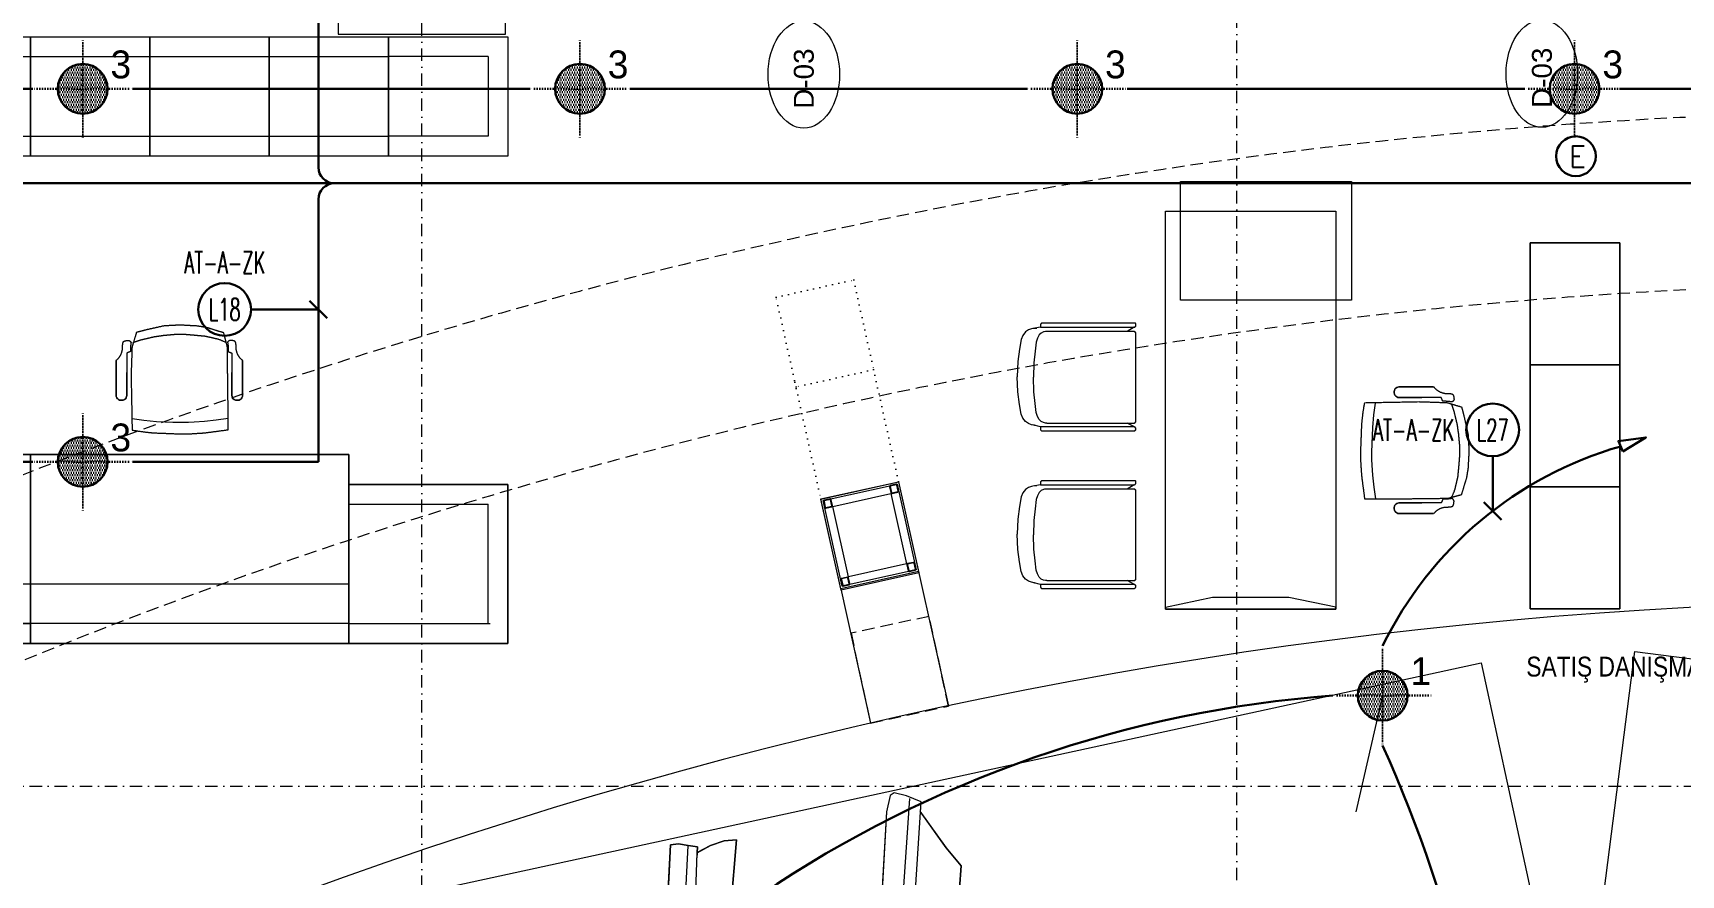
# Model space of a CAD drawing. Extents: x -1701 to 23780, y -363 to 7742.
# Drawn here: x 3127 to 3955, y 1940 to 2364 of the extents above; entities that cross this region are included whole.
import ezdxf
from ezdxf.enums import TextEntityAlignment as Align

# ---------------------------------------------------------------- set-up
doc = ezdxf.new("R2010")
doc.units = 0
doc.header["$LTSCALE"] = 25
doc.header["$MEASUREMENT"] = 0
doc.header["$PDMODE"] = 1
for name, pattern in [('Audi$0$DASHDOT2', [0.5, 0.25, -0.125, 0, -0.125]), ('Audi$0$DOT2', [0.125, 0, -0.125]), ('Audi$0$HIDDEN', [0.375, 0.25, -0.125]), ('DOT2', [0.125, 0, -0.125])]:
    doc.linetypes.add(name, pattern=pattern)
doc.layers.get('0').update_dxf_attribs({"color": 9, "lineweight": 9})
for name, color, linetype, lineweight in [('31', 9, 'Continuous', 9), ('Audi$0$04', 8, 'Continuous', 9), ('Audi$0$05', 8, 'Continuous', 9), ('Audi$0$06D', 8, 'Continuous', 9), ('Audi$0$10', 8, 'Continuous', 9), ('Audi$0$11', 8, 'Continuous', 9), ('Audi$0$14', 8, 'Continuous', 9), ('Audi$0$20', 8, 'Audi$0$DOT2', 9), ('Audi$0$21', 8, 'Continuous', 9), ('Audi$0$22', 8, 'Continuous', 9), ('Audi$0$24', 8, 'Audi$0$DASHDOT2', 9), ('Audi$0$35', 8, 'Continuous', 9), ('E-ACİL AYDINLATMA KİTİ', 7, 'Continuous', 30), ('E-Aydınlatma', 7, 'Continuous', 30), ('E-KABLO', 7, 'Continuous', 30), ('E-LİNYE', 7, 'Continuous', 30), ('E-YUKARI ÇIKAN HAT', 7, 'Continuous', 30)]:
    doc.layers.add(name, color=color, linetype=linetype, lineweight=lineweight)
doc.styles.add('Audi$0$Arial', font='arial.ttf', dxfattribs={"height": 2.5})
doc.styles.add('Audi$0$MuuM_TEXT-STANDART', font='ARIALN.TTF')
doc.styles.add('E-YAZI', font='txttw.shx')
doc.styles.add('TX-TEXT', font='')
doc.styles.get('TX-TEXT').set_extended_font_data('TrSah Futura Lt BT')

# ---------------------------------------------------------------- blocks, each defined once
blk = doc.blocks.new('Audi$0$Prf-40x40')
for points in [[(1.5, -2), (-1.5, -2, -0.414214), (-2, -1.5), (-2, 1.5, -0.414214), (-1.5, 2), (1.5, 2, -0.414214), (2, 1.5), (2, -1.5, -0.414214)], [(1.5, -1.7), (-1.5, -1.7, -0.414214), (-1.7, -1.5), (-1.7, 1.5, -0.414214), (-1.5, 1.7), (1.5, 1.7, -0.414214), (1.7, 1.5), (1.7, -1.5, -0.414214)]]:
    blk.add_lwpolyline(points, format="xyb", close=True)
at = {"color": 252}
blk.add_point((0, 0), dxfattribs=at)
blk = doc.blocks.new('Audi$0$p-kolon_egik')
at = {"layer": 'Audi$0$06D'}
blk.add_lwpolyline([(-15.02, -33.08), (-15, 3.11), (15, 3.09), (14.99, -33.1)], close=True, dxfattribs=at)
for points in [[(-20.02, -38.07), (-20.17, -107.25)], [(19.98, -38.1), (20, -107.51)]]:
    blk.add_lwpolyline(points, dxfattribs=at)
at = {"layer": 'Audi$0$11'}
for points in [[(-20.02, -38.07), (-20, 8.12), (20, 8.09), (19.98, -38.1)], [(-19.02, -37.07), (-19, 7.12), (19, 7.09), (18.98, -37.1)]]:
    blk.add_lwpolyline(points, close=True, dxfattribs=at)
at = {"layer": 'Audi$0$20'}
blk.add_lwpolyline([(-19.91, 112.04), (20.06, 112.03), (20.05, 65.82), (-19.93, 65.85)], close=True, dxfattribs=at)
for points in [[(-19.96, 68.19), (-20, 8.12)], [(20, 8.12), (20.02, 68.16)]]:
    blk.add_lwpolyline(points, dxfattribs=at)
at = {"layer": 'Audi$0$20', "linetype": 'Audi$0$HIDDEN', "lineweight": 0}
blk.add_lwpolyline([(-20.17, -107.25), (20, -107.51), (20.29, -61.32), (-19.88, -61.07)], close=True, dxfattribs=at)
blk.add_point((-0.31, -107.3), dxfattribs=at)
at = {"layer": 'Audi$0$10', "xscale": -0.9999999999999996, "rotation": 89.95730796883646}
for p in [(-17, 5.12), (17.05, 5.09), (-17.02, -35.08), (16.99, -35.1)]:
    blk.add_blockref('Audi$0$Prf-40x40', p, dxfattribs=at)
blk = doc.blocks.new('Audi$0$P-AKS_AUDI')
at = {"layer": 'Audi$0$21', "linetype": 'Audi$0$DASHDOT2'}
blk.add_lwpolyline([(-990.27, -2497.9), (-990.27, -246.25)], dxfattribs=at)
at = {"layer": 'Audi$0$24'}
for points in [[(-1400, -2590), (-1400, 1250)], [(-3840, -800), (360, -800)]]:
    blk.add_lwpolyline(points, dxfattribs=at)
blk = doc.blocks.new('Audi$0$p-zemin kat')
at = {"layer": 'Audi$0$14'}
blk.add_lwpolyline([(3280.5, 2363), (3364.5, 2363), (3364.5, 2447), (3280.5, 2447)], close=True, dxfattribs=at)
at = {"layer": 'Audi$0$20', "linetype": 'Audi$0$HIDDEN', "lineweight": 0}
blk.add_arc((4088.57, -323.37), 2647.53, 80.45701, 156.55486, dxfattribs=at)
at = {"rotation": 12.56669089965598}
blk.add_blockref('Audi$0$p-kolon_egik', (3544.37, 2125.77), dxfattribs=at)
at = {"layer": 'Audi$0$24'}
blk.add_blockref('Audi$0$P-AKS_AUDI', (4722.5, 2785), dxfattribs=at)
blk = doc.blocks.new('Audi$0$0_doorno')
blk.add_lwpolyline([(4.5, 0), (12.5, 0)])
blk.add_ellipse((-0.89, 0), major_axis=(-5.39, 0), ratio=0.666667)
at = {"style": 'Audi$0$Arial'}
blk.add_attdef('YUKSEKLIK', text='', height=2, dxfattribs=at).set_placement((5, 12.3), align=Align.TOP_LEFT)
blk.add_attdef('KAPINO', text='', height=2, dxfattribs=at).set_placement((0, 0), align=Align.MIDDLE)
blk.add_attdef('GENISLIK', text='', height=2, dxfattribs=at).set_placement((5, -3.79), align=Align.BOTTOM_LEFT)
blk = doc.blocks.new('Audi$0$Group-322-1')
for p, q in [((384781.2966, 69370.1597), (384781.2703, 69370.0916)), ((384781.331, 69370.2105), (384781.2966, 69370.1597)), ((384781.5743, 69369.9737), (384781.331, 69370.2105)), ((384781.2703, 69370.0916), (384781.2557, 69370.0172)), ((384781.1991, 69370.0045), (384781.1619, 69369.9731)), ((384781.2352, 69370.0373), (384781.1991, 69370.0045)), ((384781.784, 69369.4706), (384781.1997, 69370.004)), ((384781.2557, 69370.0172), (384781.2352, 69370.0373)), ((384781.9623, 69369.3941), (384781.2557, 69370.0169)), ((384781.2557, 69370.0169), (384781.2754, 69369.9991)), ((384781.6545, 69369.8691), (384781.5743, 69369.9737)), ((384781.1619, 69369.9731), (384781.1407, 69369.9383)), ((384781.1407, 69369.9383), (384781.6919, 69369.4347)), ((384781.7823, 69369.6607), (384781.6545, 69369.8691)), ((384781.9441, 69369.4245), (384781.7823, 69369.6607)), ((384781.6183, 69369.395), (384781.6228, 69369.4109)), ((384781.6494, 69369.3621), (384781.6183, 69369.395)), ((384781.6228, 69369.4109), (384781.7921, 69369.4695)), ((384781.7921, 69369.4695), (384781.8013, 69369.4647)), ((384781.8013, 69369.4647), (384781.8317, 69369.4193)), ((384781.8241, 69369.4453), (384781.8377, 69369.4563)), ((384781.8317, 69369.4193), (384781.8727, 69369.4049)), ((384781.8377, 69369.4563), (384781.862, 69369.4435)), ((384781.862, 69369.4435), (384781.8993, 69369.4183)), ((384781.8993, 69369.4183), (384781.9205, 69369.3851)), ((384781.9863, 69369.3597), (384781.9441, 69369.4245)), ((384781.6889, 69369.3595), (384781.6494, 69369.3621)), ((384781.7937, 69369.3845), (384781.6889, 69369.3595)), ((384781.7664, 69369.3807), (384781.9464, 69369.2177)), ((384781.8226, 69369.3912), (384781.7937, 69369.3845)), ((384781.8894, 69369.3631), (384781.8226, 69369.3912)), ((384781.9084, 69369.3622), (384781.8894, 69369.3631)), ((384781.9175, 69369.372), (384781.9084, 69369.3622)), ((384781.9692, 69369.3081), (384781.9114, 69369.3606)), ((384781.9205, 69369.3851), (384781.9175, 69369.372)), ((384781.9659, 69369.2362), (384781.97, 69369.3257)), ((384781.97, 69369.3257), (384781.9863, 69369.3597)), ((384781.9978, 69369.329), (384781.9767, 69369.3483)), ((384782.008, 69369.3088), (384781.9978, 69369.329)), ((384781.9625, 69369.2298), (384782.008, 69369.3088))]:
    blk.add_line(p, q)
blk.add_lwpolyline([(384781.331, 69370.2105), (384781.5743, 69369.9737), (384781.6545, 69369.8691), (384781.7823, 69369.6607), (384781.9441, 69369.4245), (384781.9863, 69369.3597), (384781.9796, 69369.3457), (384781.9978, 69369.329), (384782.008, 69369.3088), (384781.9659, 69369.2362), (384781.9464, 69369.2177), (384781.7687, 69369.3785), (384781.6889, 69369.3595), (384781.6494, 69369.3621), (384781.6183, 69369.395), (384781.6228, 69369.4109), (384781.6919, 69369.4347), (384781.1407, 69369.9383), (384781.1619, 69369.9731), (384781.1991, 69370.0045), (384781.2352, 69370.0373), (384781.2557, 69370.0169), (384781.2703, 69370.0916), (384781.2966, 69370.1597)], close=True)
blk = doc.blocks.new('Audi$0$Group-324-1')
for p, q in [((384781.6524, 69370.9735), (384781.6499, 69370.9499)), ((384781.7031, 69371.0121), (384781.6524, 69370.9735)), ((384781.7733, 69371.0498), (384781.7031, 69371.0121)), ((384782.4941, 69370.2883), (384781.7252, 69371.016)), ((384782.5366, 69370.3335), (384781.7733, 69371.0498)), ((384781.8057, 69371.015), (384782.0321, 69370.9999)), ((384782.0321, 69370.9999), (384782.1497, 69371.0007)), ((384782.1497, 69371.0007), (384782.6141, 69370.5571)), ((384781.6499, 69370.9499), (384781.7011, 69370.8824)), ((384781.7011, 69370.8824), (384782.4371, 69370.2063)), ((384782.6141, 69370.5571), (384782.5545, 69370.4624)), ((384782.5545, 69370.4624), (384782.5076, 69370.3596))]:
    blk.add_line(p, q)
blk.add_lwpolyline([(384782.6141, 69370.5571), (384782.1497, 69371.0007), (384782.0321, 69370.9999), (384781.8107, 69371.0146), (384781.7733, 69371.0498), (384781.7031, 69371.0121), (384781.6524, 69370.9735), (384781.6499, 69370.9499), (384781.7011, 69370.8824), (384782.4371, 69370.2063), (384782.5131, 69370.3555), (384782.5079, 69370.3604), (384782.5545, 69370.4624)], close=True)
blk = doc.blocks.new('Audi$0$p-audi_arac')
at = {"layer": 'Audi$0$06D', "lineweight": 0, "flags": 128}
blk.add_lwpolyline([(695.6, 0.8), (-4.4, 0.8), (-4.4, 400.8), (695.6, 400.8)], close=True, dxfattribs=at)
at = {"xscale": 99.99999999999999, "yscale": 99.99999999999999, "zscale": 99.99999999999999, "rotation": 117.1763778173342}
for name in ['Audi$0$Group-324-1', 'Audi$0$Group-322-1']:
    blk.add_blockref(name, (23745751.03, -31061967.79), dxfattribs=at)
blk = doc.blocks.new('Audi$0$Group-258-1')
at = {"linetype": 'Continuous'}
for p, q in [((384800.0983, 69164.505), (384800.0936, 69164.5084)), ((384800.71, 69164.505), (384800.7146, 69164.5084)), ((384800.2257, 69164.3995), (384800.1668, 69164.4084)), ((384800.2892, 69164.3936), (384800.2257, 69164.3995)), ((384800.3717, 69164.3904), (384800.2892, 69164.3936)), ((384800.4137, 69164.389), (384800.3717, 69164.3904)), ((384800.4502, 69164.389), (384800.4137, 69164.389)), ((384800.4792, 69164.3908), (384800.4502, 69164.389)), ((384800.5299, 69164.394), (384800.4792, 69164.3908)), ((384800.5895, 69164.4019), (384800.5299, 69164.394)), ((384800.6491, 69164.4097), (384800.5895, 69164.4019))]:
    blk.add_line(p, q, dxfattribs=at)
at = {"linetype": 'Continuous', "flags": 128}
for points in [[(384800.0862, 69164.6997), (384800.0862, 69164.6409), (384800.0862, 69164.6409)], [(384800.722, 69164.6997), (384800.722, 69164.6409), (384800.722, 69164.6409)], [(384800.0862, 69164.6409), (384800.0862, 69164.5259), (384800.0862, 69164.6409)], [(384800.1395, 69164.5259), (384800.1395, 69164.6409), (384800.1395, 69164.6409)], [(384800.6687, 69164.5259), (384800.6687, 69164.6409), (384800.6687, 69164.6409)], [(384800.722, 69164.6409), (384800.722, 69164.5259), (384800.722, 69164.6409)], [(384800.0862, 69164.5259), (384800.0862, 69164.5259), (384800.087, 69164.52)], [(384800.0862, 69164.5259), (384800.087, 69164.52), (384800.087, 69164.52)], [(384800.087, 69164.52), (384800.087, 69164.52), (384800.0892, 69164.5143)], [(384800.087, 69164.52), (384800.0892, 69164.5143), (384800.0892, 69164.5143)], [(384800.0892, 69164.5143), (384800.0892, 69164.5143), (384800.0929, 69164.5094)], [(384800.0892, 69164.5143), (384800.0936, 69164.5084), (384800.0929, 69164.5094)], [(384800.128, 69164.5054), (384800.128, 69164.5054), (384800.1328, 69164.5094)], [(384800.128, 69164.5054), (384800.1328, 69164.5094), (384800.1328, 69164.5094)], [(384800.1328, 69164.5094), (384800.1328, 69164.5094), (384800.1365, 69164.5143)], [(384800.1328, 69164.5094), (384800.1365, 69164.5143), (384800.1365, 69164.5143)], [(384800.1365, 69164.5143), (384800.1365, 69164.5143), (384800.1387, 69164.52)], [(384800.1365, 69164.5143), (384800.1387, 69164.52), (384800.1387, 69164.52)], [(384800.1387, 69164.52), (384800.1387, 69164.52), (384800.1395, 69164.5259)], [(384800.1387, 69164.52), (384800.1395, 69164.5259), (384800.1395, 69164.5259)], [(384800.6695, 69164.52), (384800.6695, 69164.52), (384800.6687, 69164.5259)], [(384800.6695, 69164.52), (384800.6687, 69164.5259), (384800.6687, 69164.5259)], [(384800.6718, 69164.5143), (384800.6718, 69164.5143), (384800.6695, 69164.52)], [(384800.6718, 69164.5143), (384800.6695, 69164.52), (384800.6695, 69164.52)], [(384800.6754, 69164.5094), (384800.6754, 69164.5094), (384800.6718, 69164.5143)], [(384800.6754, 69164.5094), (384800.6718, 69164.5143), (384800.6718, 69164.5143)], [(384800.6802, 69164.5054), (384800.6802, 69164.5054), (384800.6754, 69164.5094)], [(384800.6802, 69164.5054), (384800.6754, 69164.5094), (384800.6754, 69164.5094)], [(384800.719, 69164.5143), (384800.7146, 69164.5084), (384800.7153, 69164.5094)], [(384800.719, 69164.5143), (384800.719, 69164.5143), (384800.7153, 69164.5094)], [(384800.7213, 69164.52), (384800.7213, 69164.52), (384800.719, 69164.5143)], [(384800.7213, 69164.52), (384800.719, 69164.5143), (384800.719, 69164.5143)], [(384800.722, 69164.5259), (384800.722, 69164.5259), (384800.7213, 69164.52)], [(384800.722, 69164.5259), (384800.7213, 69164.52), (384800.7213, 69164.52)], [(384800.0977, 69164.5054), (384800.0977, 69164.5054), (384800.1034, 69164.5026)], [(384800.0977, 69164.5054), (384800.1034, 69164.5026), (384800.1034, 69164.5026)], [(384800.1034, 69164.5026), (384800.1034, 69164.5026), (384800.1096, 69164.5011)], [(384800.1034, 69164.5026), (384800.1096, 69164.5011), (384800.1096, 69164.5011)], [(384800.1096, 69164.5011), (384800.1096, 69164.5011), (384800.1161, 69164.5011)], [(384800.1096, 69164.5011), (384800.1161, 69164.5011), (384800.1161, 69164.5011)], [(384800.1161, 69164.5011), (384800.1161, 69164.5011), (384800.1223, 69164.5026)], [(384800.1161, 69164.5011), (384800.1223, 69164.5026), (384800.1223, 69164.5026)], [(384800.1223, 69164.5026), (384800.1223, 69164.5026), (384800.128, 69164.5054)], [(384800.1223, 69164.5026), (384800.128, 69164.5054), (384800.128, 69164.5054)], [(384800.6859, 69164.5026), (384800.6859, 69164.5026), (384800.6802, 69164.5054)], [(384800.6859, 69164.5026), (384800.6802, 69164.5054), (384800.6802, 69164.5054)], [(384800.6922, 69164.5011), (384800.6922, 69164.5011), (384800.6859, 69164.5026)], [(384800.6922, 69164.5011), (384800.6859, 69164.5026), (384800.6859, 69164.5026)], [(384800.6986, 69164.5011), (384800.6986, 69164.5011), (384800.6922, 69164.5011)], [(384800.6986, 69164.5011), (384800.6922, 69164.5011), (384800.6922, 69164.5011)], [(384800.7048, 69164.5026), (384800.7048, 69164.5026), (384800.6986, 69164.5011)], [(384800.7048, 69164.5026), (384800.6986, 69164.5011), (384800.6986, 69164.5011)], [(384800.7105, 69164.5054), (384800.7105, 69164.5054), (384800.7048, 69164.5026)], [(384800.7105, 69164.5054), (384800.7048, 69164.5026), (384800.7048, 69164.5026)]]:
    blk.add_lwpolyline(points, close=True, dxfattribs=at)
at = {"linetype": 'Continuous'}
for points in [[(384800.1886, 69164.8426), (384800.1775, 69164.8055), (384800.1663, 69164.7685)], [(384800.2312, 69164.8536), (384800.2099, 69164.8481), (384800.1886, 69164.8426)], [(384800.3272, 69164.8751), (384800.2792, 69164.8644), (384800.2312, 69164.8536)], [(384800.4074, 69164.8792), (384800.3673, 69164.8772), (384800.3272, 69164.8751)], [(384800.4932, 69164.8746), (384800.4503, 69164.8769), (384800.4074, 69164.8792)], [(384800.5432, 69164.8666), (384800.5182, 69164.8706), (384800.4932, 69164.8746)], [(384800.6271, 69164.8405), (384800.5851, 69164.8535), (384800.5432, 69164.8666)], [(384800.6454, 69164.7717), (384800.6363, 69164.8061), (384800.6271, 69164.8405)], [(384800.0854, 69164.7011), (384800.1126, 69164.7212), (384800.1182, 69164.7571)], [(384800.1182, 69164.7571), (384800.1184, 69164.788), (384800.1261, 69164.8013), (384800.1481, 69164.8026)], [(384800.1481, 69164.8026), (384800.1523, 69164.8031), (384800.1616, 69164.7937)], [(384800.1585, 69164.7715), (384800.1583, 69164.7588), (384800.158, 69164.7461)], [(384800.1616, 69164.7937), (384800.1601, 69164.7826), (384800.1585, 69164.7715)], [(384800.1663, 69164.7685), (384800.1639, 69164.6975), (384800.1616, 69164.6266)], [(384800.2113, 69164.8039), (384800.1911, 69164.7972), (384800.1708, 69164.7905)], [(384800.2746, 69164.8191), (384800.2429, 69164.8115), (384800.2113, 69164.8039)], [(384800.3252, 69164.8264), (384800.2999, 69164.8227), (384800.2746, 69164.8191)], [(384800.3841, 69164.8318), (384800.3546, 69164.8291), (384800.3252, 69164.8264)], [(384800.4307, 69164.8318), (384800.4074, 69164.8318), (384800.3841, 69164.8318)], [(384800.4872, 69164.8271), (384800.4589, 69164.8295), (384800.4307, 69164.8318)], [(384800.5356, 69164.8225), (384800.5114, 69164.8248), (384800.4872, 69164.8271)], [(384800.5919, 69164.8096), (384800.5638, 69164.8161), (384800.5356, 69164.8225)], [(384800.637, 69164.7924), (384800.6046, 69164.8075), (384800.5919, 69164.8096)], [(384800.6491, 69164.4746), (384800.6472, 69164.6232), (384800.6454, 69164.7717)], [(384800.6601, 69164.8026), (384800.656, 69164.8031), (384800.6466, 69164.7937)], [(384800.6466, 69164.7937), (384800.6482, 69164.7826), (384800.6497, 69164.7715)], [(384800.6497, 69164.7715), (384800.65, 69164.7588), (384800.6502, 69164.7461)], [(384800.69, 69164.7571), (384800.6898, 69164.788), (384800.6822, 69164.8013), (384800.6601, 69164.8026)], [(384800.7229, 69164.7011), (384800.6957, 69164.7212), (384800.69, 69164.7571)], [(384800.158, 69164.7461), (384800.1488, 69164.7423), (384800.1395, 69164.7385)], [(384800.1395, 69164.7385), (384800.1395, 69164.6897), (384800.1395, 69164.6409)], [(384800.6502, 69164.7461), (384800.6595, 69164.7423), (384800.6687, 69164.7385)], [(384800.6687, 69164.7385), (384800.6687, 69164.6897), (384800.6687, 69164.6409)], [(384800.1616, 69164.6266), (384800.1642, 69164.4892), (384800.1668, 69164.3518)], [(384800.6491, 69164.3531), (384800.6491, 69164.4138), (384800.6491, 69164.4746)], [(384800.1668, 69164.3518), (384800.2302, 69164.3409), (384800.278, 69164.3374)], [(384800.5299, 69164.3374), (384800.5895, 69164.3452), (384800.6491, 69164.3531)], [(384800.278, 69164.3374), (384800.3427, 69164.3349), (384800.4074, 69164.3324)], [(384800.4074, 69164.3324), (384800.4288, 69164.3324), (384800.4502, 69164.3324)], [(384800.4502, 69164.3324), (384800.4901, 69164.3349), (384800.5299, 69164.3374)]]:
    blk.add_open_spline(points, degree=2, dxfattribs=at)
blk = doc.blocks.new('Audi$0$p-recep_audi')
at = {"linetype": 'Continuous'}
for p, q in [((10, -10), (10, -60)), ((10, -10), (50, -10)), ((50, -10), (50, -60)), ((10, -120), (10, -60)), ((50, -120), (50, -60)), ((10, -180), (10, -120)), ((50, -180), (50, -120)), ((10, -240), (10, -180)), ((50, -240), (50, -180)), ((10, -300), (10, -240)), ((50, -300), (50, -240)), ((10, -360), (10, -300)), ((50, -360), (50, -300)), ((10, -420), (10, -360)), ((50, -420), (50, -360)), ((10, -470), (10, -420)), ((50, -470), (50, -420)), ((50, -470), (10, -470))]:
    blk.add_line(p, q, dxfattribs=at)
at = {"color": 7, "linetype": 'Continuous', "lineweight": 5}
for p, q in [((234.98, -80), (234.98, -10)), ((294.98, -10), (234.98, -10)), ((294.98, -80), (294.98, -9)), ((294.98, -470), (294.98, -240)), ((234.98, -470), (234.98, -400)), ((294.98, -470), (234.98, -470))]:
    blk.add_line(p, q, dxfattribs=at)
for points in [[(0, -480), (0, 0), (60, 0), (60, -480)], [(224.98, -400), (224.98, -480), (304.98, -480), (304.98, 0), (224.98, 0), (224.98, -80), (209.98, -80), (209.98, -400)]]:
    blk.add_lwpolyline(points, close=True)
at = {"linetype": 'Continuous', "flags": 128}
for points in [[(0, -60), (0, 0), (60, 0), (60, -60)], [(0, -120), (0, -60), (60, -60), (60, -120)], [(0, -180), (0, -120), (60, -120), (60, -180)], [(0, -240), (0, -180), (60, -180), (60, -240)], [(0, -300), (0, -240), (60, -240), (60, -300)], [(0, -360), (0, -300), (60, -300), (60, -360)], [(0, -420), (0, -360), (60, -360), (60, -420)], [(61.46, -490), (61.46, -370), (66.46, -370), (66.46, -490)], [(0, -480), (0, -420), (60, -420), (60, -480)]]:
    blk.add_lwpolyline(points, close=True, dxfattribs=at)
at = {"linetype": 'Continuous', "lineweight": 5, "flags": 128}
for points in [[(224.98, -80), (224.98, 0), (304.98, 0), (304.98, -80)], [(294.98, -240), (209.98, -240), (209.98, -80), (294.98, -80)], [(304.98, -240), (274.98, -240), (274.98, -80), (304.98, -80)], [(294.98, -400), (209.98, -400), (209.98, -240), (294.98, -240)], [(304.98, -400), (274.98, -400), (274.98, -240), (304.98, -240)], [(224.98, -480), (224.98, -400), (304.98, -400), (304.98, -480)]]:
    blk.add_lwpolyline(points, close=True, dxfattribs=at)
at = {"linetype": 'Continuous', "lineweight": 5}
for points in [[(224.98, -80), (304.98, -80)], [(304.98, -80), (224.98, -80)], [(304.98, -240), (224.98, -240)]]:
    blk.add_lwpolyline(points, dxfattribs=at)
at = {"color": 7, "xscale": 100, "yscale": 100, "zscale": 100, "rotation": 89.99999999999999}
for p in [(6916632.85, -38480205.59), (6916632.85, -38480365.59)]:
    blk.add_blockref('Audi$0$Group-258-1', p, dxfattribs=at)
blk = doc.blocks.new('Audi$0$Group-41-1')
for p, q in [((384804.5645, 69162.035), (384804.5645, 69161.585)), ((384805.1779, 69162.035), (384804.5645, 69162.035)), ((384805.1779, 69161.585), (384805.1779, 69162.035)), ((384804.5645, 69161.585), (384805.1779, 69161.585))]:
    blk.add_line(p, q)
at = {"flags": 128}
blk.add_lwpolyline([(384804.5645, 69162.035), (384805.1779, 69162.035), (384805.1779, 69161.585), (384804.5645, 69161.585)], close=True, dxfattribs=at)
blk = doc.blocks.new('Audi$0$Group-42-1')
at = {"layer": 'Audi$0$05', "color": 7}
for p in [(-1.2267, 0), (-0.6133, 0), (0, 0)]:
    blk.add_blockref('Audi$0$Group-41-1', p, dxfattribs=at)
blk = doc.blocks.new('Audi$0$Group-32-1')
for p, q in [((384804.5516, 69159.371), (384804.573, 69159.3356)), ((384804.5731, 69159.3699), (384804.573, 69159.3694)), ((384804.573, 69159.3694), (384804.573, 69159.3689)), ((384804.573, 69159.3689), (384804.573, 69158.9239)), ((384804.5732, 69159.3709), (384804.5731, 69159.3704)), ((384804.5731, 69159.3704), (384804.5731, 69159.3699)), ((384804.5733, 69159.3713), (384804.5732, 69159.3709)), ((384804.5735, 69159.3718), (384804.5733, 69159.3713)), ((384804.5736, 69159.3723), (384804.5735, 69159.3718)), ((384804.5738, 69159.3727), (384804.5736, 69159.3723)), ((384804.574, 69159.3732), (384804.5738, 69159.3727)), ((384804.5742, 69159.3736), (384804.574, 69159.3732)), ((384804.5745, 69159.374), (384804.5742, 69159.3736)), ((384804.5747, 69159.3745), (384804.5745, 69159.374)), ((384804.575, 69159.3749), (384804.5747, 69159.3745)), ((384804.5753, 69159.3752), (384804.575, 69159.3749)), ((384804.5756, 69159.3756), (384804.5753, 69159.3752)), ((384804.576, 69159.376), (384804.5756, 69159.3756)), ((384804.5763, 69159.3763), (384804.576, 69159.376)), ((384804.5767, 69159.3766), (384804.5763, 69159.3763)), ((384804.5771, 69159.3769), (384804.5767, 69159.3766)), ((384804.5775, 69159.3772), (384804.5771, 69159.3769)), ((384804.5779, 69159.3775), (384804.5775, 69159.3772)), ((384804.5783, 69159.3777), (384804.5779, 69159.3775)), ((384804.5788, 69159.3779), (384804.5783, 69159.3777)), ((384804.5792, 69159.3781), (384804.5788, 69159.3779)), ((384804.5797, 69159.3783), (384804.5792, 69159.3781)), ((384804.5801, 69159.3785), (384804.5797, 69159.3783)), ((384804.5806, 69159.3786), (384804.5801, 69159.3785)), ((384804.5811, 69159.3787), (384804.5806, 69159.3786)), ((384804.5816, 69159.3788), (384804.5811, 69159.3787)), ((384804.5821, 69159.3789), (384804.5816, 69159.3788)), ((384804.5825, 69159.3789), (384804.5821, 69159.3789)), ((384804.583, 69159.3789), (384804.5825, 69159.3789)), ((384805.023, 69159.3789), (384804.583, 69159.3789)), ((384805.0235, 69159.3789), (384805.023, 69159.3789)), ((384805.024, 69159.3789), (384805.0235, 69159.3789)), ((384805.0245, 69159.3788), (384805.024, 69159.3789)), ((384805.0249, 69159.3787), (384805.0245, 69159.3788)), ((384805.0254, 69159.3786), (384805.0249, 69159.3787)), ((384805.0259, 69159.3785), (384805.0254, 69159.3786)), ((384805.0264, 69159.3783), (384805.0259, 69159.3785)), ((384805.0268, 69159.3781), (384805.0264, 69159.3783)), ((384805.0273, 69159.3779), (384805.0268, 69159.3781)), ((384805.0277, 69159.3777), (384805.0273, 69159.3779)), ((384805.0281, 69159.3775), (384805.0277, 69159.3777)), ((384805.0285, 69159.3772), (384805.0281, 69159.3775)), ((384805.029, 69159.3769), (384805.0285, 69159.3772)), ((384805.0293, 69159.3766), (384805.029, 69159.3769)), ((384805.0297, 69159.3763), (384805.0293, 69159.3766)), ((384805.0301, 69159.376), (384805.0297, 69159.3763)), ((384805.0304, 69159.3756), (384805.0301, 69159.376)), ((384805.0307, 69159.3752), (384805.0304, 69159.3756)), ((384805.031, 69159.3749), (384805.0307, 69159.3752)), ((384805.0313, 69159.3745), (384805.031, 69159.3749)), ((384805.0316, 69159.374), (384805.0313, 69159.3745)), ((384805.0318, 69159.3736), (384805.0316, 69159.374)), ((384805.032, 69159.3732), (384805.0318, 69159.3736)), ((384805.0322, 69159.3727), (384805.032, 69159.3732)), ((384805.0324, 69159.3723), (384805.0322, 69159.3727)), ((384805.0326, 69159.3718), (384805.0324, 69159.3723)), ((384805.0327, 69159.3713), (384805.0326, 69159.3718)), ((384805.0328, 69159.3709), (384805.0327, 69159.3713)), ((384805.0329, 69159.3704), (384805.0328, 69159.3709)), ((384805.0329, 69159.3699), (384805.0329, 69159.3704)), ((384805.033, 69159.3694), (384805.0329, 69159.3699)), ((384805.0521, 69159.3725), (384805.033, 69159.3345)), ((384805.033, 69159.3689), (384805.033, 69159.3694)), ((384805.033, 69158.9322), (384805.033, 69159.3689)), ((384804.5516, 69158.8992), (384804.558, 69158.8616)), ((384805.033, 69158.9322), (384805.033, 69158.9322)), ((384805.0524, 69158.8992), (384805.0423, 69158.8616))]:
    blk.add_line(p, q)
at = {"flags": 128}
for points in [[(384804.5309, 69158.9092), (384804.5309, 69158.9087), (384804.531, 69158.9082), (384804.531, 69158.9077), (384804.5311, 69158.9072), (384804.5312, 69158.9068), (384804.5314, 69158.9063), (384804.5315, 69158.9058), (384804.5317, 69158.9054), (384804.5319, 69158.9049), (384804.5321, 69158.9045), (384804.5324, 69158.904), (384804.5326, 69158.9036), (384804.5329, 69158.9032), (384804.5332, 69158.9028), (384804.5335, 69158.9025), (384804.5339, 69158.9021), (384804.5342, 69158.9018), (384804.5346, 69158.9015), (384804.535, 69158.9012), (384804.5354, 69158.9009), (384804.5358, 69158.9006), (384804.5362, 69158.9004), (384804.5367, 69158.9001), (384804.5371, 69158.8999), (384804.5376, 69158.8998), (384804.538, 69158.8996), (384804.5385, 69158.8995), (384804.539, 69158.8994), (384804.5395, 69158.8993), (384804.54, 69158.8992), (384804.5404, 69158.8992), (384804.5409, 69158.8992), (384804.5516, 69158.8992), (384804.5516, 69159.3689), (384804.5516, 69159.3694), (384804.5516, 69159.3699), (384804.5515, 69159.3704), (384804.5515, 69159.3709), (384804.5513, 69159.3713), (384804.5512, 69159.3718), (384804.5511, 69159.3723), (384804.5509, 69159.3727), (384804.5507, 69159.3732), (384804.5505, 69159.3736), (384804.5502, 69159.374), (384804.55, 69159.3745), (384804.5497, 69159.3749), (384804.5494, 69159.3752), (384804.5491, 69159.3756), (384804.5487, 69159.376), (384804.5484, 69159.3763), (384804.548, 69159.3766), (384804.5476, 69159.3769), (384804.5472, 69159.3772), (384804.5468, 69159.3775), (384804.5464, 69159.3777), (384804.5459, 69159.3779), (384804.5455, 69159.3781), (384804.545, 69159.3783), (384804.5445, 69159.3785), (384804.5441, 69159.3786), (384804.5436, 69159.3787), (384804.5431, 69159.3788), (384804.5426, 69159.3789), (384804.5421, 69159.3789), (384804.5416, 69159.3789), (384804.5359, 69159.3789), (384804.5357, 69159.3789), (384804.5354, 69159.3789), (384804.5352, 69159.3788), (384804.535, 69159.3788), (384804.5347, 69159.3788), (384804.5345, 69159.3787), (384804.5343, 69159.3786), (384804.534, 69159.3785), (384804.5338, 69159.3784), (384804.5336, 69159.3783), (384804.5334, 69159.3782), (384804.5332, 69159.3781), (384804.533, 69159.3779), (384804.5328, 69159.3778), (384804.5326, 69159.3776), (384804.5324, 69159.3774), (384804.5322, 69159.3773), (384804.5321, 69159.3771), (384804.5319, 69159.3769), (384804.5318, 69159.3767), (384804.5316, 69159.3765), (384804.5315, 69159.3763), (384804.5314, 69159.376), (384804.5313, 69159.3758), (384804.5312, 69159.3756), (384804.5312, 69159.3754), (384804.5311, 69159.3751), (384804.531, 69159.3749), (384804.531, 69159.3746), (384804.531, 69159.3744), (384804.5309, 69159.3741), (384804.5309, 69159.3739), (384804.5309, 69158.9092)], [(384805.0521, 69158.8992), (384805.0628, 69158.8992), (384805.0633, 69158.8992), (384805.0638, 69158.8992), (384805.0642, 69158.8993), (384805.0647, 69158.8994), (384805.0652, 69158.8995), (384805.0657, 69158.8996), (384805.0661, 69158.8998), (384805.0666, 69158.8999), (384805.0671, 69158.9001), (384805.0675, 69158.9004), (384805.0679, 69158.9006), (384805.0683, 69158.9009), (384805.0687, 69158.9012), (384805.0691, 69158.9015), (384805.0695, 69158.9018), (384805.0698, 69158.9021), (384805.0702, 69158.9025), (384805.0705, 69158.9028), (384805.0708, 69158.9032), (384805.0711, 69158.9036), (384805.0714, 69158.904), (384805.0716, 69158.9045), (384805.0718, 69158.9049), (384805.072, 69158.9054), (384805.0722, 69158.9058), (384805.0723, 69158.9063), (384805.0725, 69158.9068), (384805.0726, 69158.9072), (384805.0727, 69158.9077), (384805.0727, 69158.9082), (384805.0728, 69158.9087), (384805.0728, 69158.9092), (384805.0728, 69159.3689), (384805.0728, 69159.3694), (384805.0727, 69159.3699), (384805.0727, 69159.3704), (384805.0726, 69159.3709), (384805.0725, 69159.3713), (384805.0723, 69159.3718), (384805.0722, 69159.3723), (384805.072, 69159.3727), (384805.0718, 69159.3732), (384805.0716, 69159.3736), (384805.0714, 69159.374), (384805.0711, 69159.3745), (384805.0708, 69159.3749), (384805.0705, 69159.3752), (384805.0702, 69159.3756), (384805.0698, 69159.376), (384805.0695, 69159.3763), (384805.0691, 69159.3766), (384805.0687, 69159.3769), (384805.0683, 69159.3772), (384805.0679, 69159.3775), (384805.0675, 69159.3777), (384805.0671, 69159.3779), (384805.0666, 69159.3781), (384805.0661, 69159.3783), (384805.0657, 69159.3785), (384805.0652, 69159.3786), (384805.0647, 69159.3787), (384805.0642, 69159.3788), (384805.0638, 69159.3789), (384805.0633, 69159.3789), (384805.0628, 69159.3789), (384805.0621, 69159.3789), (384805.0616, 69159.3789), (384805.0611, 69159.3789), (384805.0606, 69159.3788), (384805.0601, 69159.3787), (384805.0596, 69159.3786), (384805.0592, 69159.3785), (384805.0587, 69159.3783), (384805.0582, 69159.3781), (384805.0578, 69159.3779), (384805.0574, 69159.3777), (384805.0569, 69159.3775), (384805.0565, 69159.3772), (384805.0561, 69159.3769), (384805.0557, 69159.3766), (384805.0554, 69159.3763), (384805.055, 69159.376), (384805.0547, 69159.3756), (384805.0543, 69159.3752), (384805.054, 69159.3749), (384805.0538, 69159.3745), (384805.0535, 69159.374), (384805.0533, 69159.3736), (384805.053, 69159.3732), (384805.0528, 69159.3727), (384805.0527, 69159.3723), (384805.0525, 69159.3718), (384805.0524, 69159.3713), (384805.0523, 69159.3709), (384805.0522, 69159.3704), (384805.0521, 69159.3699), (384805.0521, 69159.3694), (384805.0521, 69159.3689), (384805.0521, 69158.8992)]]:
    blk.add_lwpolyline(points, close=True, dxfattribs=at)
for points in [[(384804.5309, 69158.9092, 0.414214), (384804.5409, 69158.8992), (384804.5516, 69158.8992), (384804.5516, 69159.3689, 0.414214), (384804.5416, 69159.3789), (384804.5359, 69159.3789, 0.414214), (384804.5309, 69159.3739)], [(384805.0521, 69158.8992), (384805.0628, 69158.8992, 0.414214), (384805.0728, 69158.9092), (384805.0728, 69159.3689, 0.414214), (384805.0628, 69159.3789), (384805.0621, 69159.3789, 0.414214), (384805.0521, 69159.3689)]]:
    blk.add_lwpolyline(points, format="xyb", close=True, dxfattribs=at)
blk.add_lwpolyline([(384805.033, 69158.9322), (384805.033, 69159.3689, 0.414214), (384805.023, 69159.3789), (384804.583, 69159.3789, 0.414214), (384804.573, 69159.3689), (384804.573, 69158.9239), (384804.5738, 69158.9202)], format="xyb", dxfattribs=at)
for points in [[(384804.5569, 69158.8806), (384804.5569, 69158.8686), (384804.5592, 69158.8546), (384804.5647, 69158.8386), (384804.5752, 69158.8236), (384804.5922, 69158.8111), (384804.6127, 69158.8031), (384804.6612, 69158.7941), (384804.7237, 69158.7861), (384804.8002, 69158.7831)], [(384804.573, 69158.9322), (384804.573, 69158.9239), (384804.5752, 69158.9142), (384804.5804, 69158.903), (384804.5903, 69158.8926), (384804.6064, 69158.8839), (384804.6258, 69158.8783), (384804.6716, 69158.8721), (384804.7307, 69158.8665), (384804.803, 69158.8644)], [(384805.033, 69158.9322), (384805.033, 69158.9239), (384805.0308, 69158.9142), (384805.0256, 69158.903), (384805.0157, 69158.8926), (384804.9996, 69158.8839), (384804.9803, 69158.8783), (384804.9344, 69158.8721), (384804.8753, 69158.8665), (384804.803, 69158.8644)], [(384805.0434, 69158.8658), (384805.0434, 69158.8686), (384805.0412, 69158.8546), (384805.0357, 69158.8386), (384805.0252, 69158.8236), (384805.0082, 69158.8111), (384804.9877, 69158.8031), (384804.9392, 69158.7941), (384804.8767, 69158.7861), (384804.8002, 69158.7831)]]:
    blk.add_lwpolyline(points, dxfattribs=at)
blk = doc.blocks.new('Audi$0$p-ma-audi')
for p, q in [((-7.57, 155.19), (-7.57, 200)), ((-85.7, 155.19), (-7.57, 155.19))]:
    blk.add_line(p, q)
at = {"flags": 128}
for points in [[(-7.57, 200), (-7.57, 214.96), (-93.45, 214.96), (-93.45, 155.19), (-85.7, 155.19)], [(-85.7, 0.04), (-85.7, 0.94), (-61.93, 5.88), (-23.62, 5.88), (0, 0.73), (0, 0), (-85.67, 0)]]:
    blk.add_lwpolyline(points, dxfattribs=at)
for points in [[(-85.7, 200), (-85.7, 0), (0, 0), (0, 200), (-85.7, 200)], [(-85.7, 200), (-85.7, 0), (0, 0), (0, 200)]]:
    blk.add_lwpolyline(points, close=True, dxfattribs=at)
blk = doc.blocks.new('Audi')
at = {"layer": 'Audi$0$20', "linetype": 'Audi$0$HIDDEN', "lineweight": 0}
blk.add_lwpolyline([(1754.32, 730, -0.342283), (4527.5, 2199.66, -0.342283)], format="xyb", dxfattribs=at)
at = {"layer": 'Audi$0$35'}
blk.add_lwpolyline([(3523.09, 2129.33), (3562.13, 2138.03), (3572.36, 2092.16), (3533.32, 2083.45)], close=True, dxfattribs=at)
blk.add_arc((4088.57, -323.37), 2401.58, 85.46185, 153.71717, dxfattribs=at)
at = {"layer": 'Audi$0$04'}
for p, rotation in [((4622.37, 1965.03), 172.6899395192608), ((3850.61, 2046.85), 192.238566149809)]:
    blk.add_blockref('Audi$0$p-audi_arac', p, dxfattribs=dict(at, rotation=rotation))
at = {"layer": 'Audi$0$05', "rotation": 270}
blk.add_blockref('Audi$0$p-recep_audi', (3365.76, 2361.67), dxfattribs=at)
at = {"layer": 'Audi$0$05', "color": 7, "xscale": -1}
blk.add_blockref('Audi$0$p-ma-audi', (3696.33, 2074), dxfattribs=at)
at = {"layer": 'Audi$0$05', "color": 7, "xscale": 100, "yscale": 100, "zscale": 100, "rotation": 270}
blk.add_blockref('Audi$0$Group-42-1', (-6912278.78, 38482591.84), dxfattribs=at)
at = {"layer": 'Audi$0$05', "color": 7, "extrusion": (0, 0, -1), "xscale": -100, "yscale": 100, "zscale": -100, "rotation": 90}
for name, p in [('Audi$0$Group-32-1', (6912256.46, 38482670.8)), ('Audi$0$Group-258-1', (6912638.88, 38482194.26)), ('Audi$0$Group-32-1', (6912256.46, 38482591.62))]:
    blk.add_blockref(name, p, dxfattribs=at)
at = {"layer": 'Audi$0$10'}
blk.add_blockref('Audi$0$p-zemin kat', (0, 0), dxfattribs=at)
at = {"layer": 'Audi$0$22'}
ref = blk.add_blockref('Audi$0$0_doorno', (3514.5, 2347.15), dxfattribs=dict(at, xscale=5, yscale=5, zscale=5, rotation=90))
ref.add_attrib('KAPINO', 'D-03', dxfattribs={"layer": '0', "height": 10, "rotation": 90, "style": 'Audi$0$Arial'}).set_placement((3514.5, 2340.64), align=Align.MIDDLE)
ref.add_attrib('GENISLIK', '350', dxfattribs={"layer": '0', "height": 10, "rotation": 90, "style": 'Audi$0$Arial'}).set_placement((3514.5, 2372.15), align=Align.BOTTOM_LEFT)
ref.add_attrib('YUKSEKLIK', '300', dxfattribs={"layer": '0', "height": 10, "rotation": 90, "style": 'Audi$0$Arial'}).set_placement((3517, 2371.98), align=Align.TOP_LEFT)
ref = blk.add_blockref('Audi$0$0_doorno', (3885.54, 2347.57), dxfattribs=dict(at, xscale=5, yscale=5, zscale=5, rotation=90))
ref.add_attrib('KAPINO', 'D-03', dxfattribs={"layer": '0', "height": 10, "rotation": 90, "style": 'Audi$0$Arial'}).set_placement((3885.55, 2341.06), align=Align.MIDDLE)
ref.add_attrib('GENISLIK', '170', dxfattribs={"layer": '0', "height": 10, "rotation": 90, "style": 'Audi$0$Arial'}).set_placement((3885.54, 2372.57), align=Align.BOTTOM_LEFT)
ref.add_attrib('YUKSEKLIK', '300', dxfattribs={"layer": '0', "height": 10, "rotation": 90, "style": 'Audi$0$Arial'}).set_placement((3888.04, 2372.39), align=Align.TOP_LEFT)
at = {"layer": 'Audi$0$21', "style": 'Audi$0$MuuM_TEXT-STANDART'}
blk.add_text('SATIŞ DANIŞMANI (2)', height=10, dxfattribs=at).set_placement((3877.73, 2040.09))
blk = doc.blocks.new('p-bur-VW-spotlight')
at = {"layer": 'E-Aydınlatma'}
h = blk.add_hatch(dxfattribs=at)
h.set_pattern_fill('DOTS', color=4, scale=20)
edge = h.paths.add_edge_path()
edge.add_arc((0, 0), 12.5, 0, 360)
at = {"layer": 'E-Aydınlatma', "color": 4, "linetype": 'DOT2', "ltscale": 0.4}
for q in [(0, 25), (-25, 0), (0, -25), (25, 0)]:
    blk.add_line((0, 0), q, dxfattribs=at)
at = {"layer": 'E-Aydınlatma', "color": 4, "linetype": 'ByBlock'}
blk.add_circle((0, 0), 12.5, dxfattribs=at)
at = {"layer": 'E-Aydınlatma', "color": 4, "style": 'TX-TEXT', "text_generation_flag": 4}
blk.add_attdef('W', text='', height=14, rotation=180, dxfattribs=at).set_placement((19.53, 11.56), align=Align.MIDDLE_CENTER)
blk = doc.blocks.new('3.10 kotu elk')
at = {"color": 2, "linetype": 'ByBlock'}
ref = blk.add_blockref('p-bur-VW-spotlight', (3152, -1869.5), dxfattribs=at)
ref.add_attrib('W', '3', dxfattribs={"height": 14, "rotation": 180, "style": 'TX-TEXT', "text_generation_flag": 6}).set_placement((3171.15, -1868.43), align=Align.BOTTOM_CENTER)
ref = blk.add_blockref('p-bur-VW-spotlight', (3402, -1869.5), dxfattribs=at)
ref.add_attrib('W', '3', dxfattribs={"height": 14, "rotation": 180, "style": 'TX-TEXT', "text_generation_flag": 6}).set_placement((3421.15, -1868.43), align=Align.BOTTOM_CENTER)
ref = blk.add_blockref('p-bur-VW-spotlight', (3652, -1869.5), dxfattribs=at)
ref.add_attrib('W', '3', dxfattribs={"height": 14, "rotation": 180, "style": 'TX-TEXT', "text_generation_flag": 6}).set_placement((3671.15, -1868.43), align=Align.BOTTOM_CENTER)
ref = blk.add_blockref('p-bur-VW-spotlight', (3902, -1869.5), dxfattribs=at)
ref.add_attrib('W', '3', dxfattribs={"height": 14, "rotation": 180, "style": 'TX-TEXT', "text_generation_flag": 6}).set_placement((3921.15, -1868.43), align=Align.BOTTOM_CENTER)
ref = blk.add_blockref('p-bur-VW-spotlight', (3152, -2057), dxfattribs=at)
ref.add_attrib('W', '3', dxfattribs={"height": 14, "rotation": 180, "style": 'TX-TEXT', "text_generation_flag": 6}).set_placement((3171.15, -2055.93), align=Align.BOTTOM_CENTER)
blk = doc.blocks.new('100_ACİL AYDINLATMA KİTİ')
at = {"layer": 'E-ACİL AYDINLATMA KİTİ', "color": 3}
blk.add_circle((0, 0), 1.25, dxfattribs=at)
at = {"layer": 'E-ACİL AYDINLATMA KİTİ', "color": 3, "style": 'E-YAZI'}
blk.add_text('E', height=1.34, dxfattribs=at).set_placement((-0.45, -0.69))

msp = doc.modelspace()

# ---------------------------------------------------------------- linework, layer by layer
at = {"layer": '31'}
msp.add_lwpolyline([(3805.5, 2030.5), (3791.99, 1972.04)], dxfattribs=at)
at = {"layer": 'E-KABLO', "color": 6}
for p, q in [((3270.5, 2296), (3270.5, 2655)), ((3127, 2335.5), (2927, 2335.5)), ((3377, 2335.5), (3177, 2335.5)), ((3627, 2335.5), (3427, 2335.5)), ((3877, 2335.5), (3677, 2335.5)), ((3924.72, 2335.5), (4127, 2335.5)), ((4515.03, 2288), (2464.5, 2288)), ((3270.5, 2280), (3270.5, 2148)), ((3127, 2148), (2927, 2148)), ((3177, 2148), (3270.5, 2148))]:
    msp.add_line(p, q, dxfattribs=at)
for centre, radius, start, end in [((3278.5, 2296), 8, 180, 270), ((3278.5, 2280), 8, 90, 180), ((3978.05, 1971.16), 192.06, 105.98766, 153.95177), ((3823.98, 1442.22), 589.88, 94.22678, 124.13123), ((3140.83, 1708.63), 727.95, 2.70636, 24.0678)]:
    msp.add_arc(centre, radius, start, end, dxfattribs=at)
at = {"layer": 'E-LİNYE', "color": 7, "linetype": 'Continuous'}
for p, q in [((3274.92, 2220.17), (3266.08, 2229)), ((3236.65, 2224.59), (3270.5, 2224.59)), ((3860.81, 2150.79), (3860.81, 2123.28)), ((3865.23, 2118.86), (3856.39, 2127.7))]:
    msp.add_line(p, q, dxfattribs=at)
for centre in [(3223.38, 2224.59), (3860.81, 2164.05)]:
    msp.add_circle(centre, 13.26, dxfattribs=at)
at = {"layer": 'E-YUKARI ÇIKAN HAT', "color": 3, "linetype": 'Continuous'}
msp.add_lwpolyline([(3926.24, 2153.13), (3937.88, 2160.32), (3924.06, 2158.46), (3926.24, 2153.13)], dxfattribs=at)

# ---------------------------------------------------------------- block references
at = {"color": 6}
msp.add_blockref('Audi', (0, 0), dxfattribs=at)
at = {"layer": '31'}
msp.add_blockref('3.10 kotu elk', (0, 4205), dxfattribs=at)
ref = msp.add_blockref('p-bur-VW-spotlight', (3805.5, 2030.5), dxfattribs=at)
ref.add_attrib('W', '1', dxfattribs={"layer": '0', "height": 14, "rotation": 180, "style": 'TX-TEXT', "text_generation_flag": 6}).set_placement((3824.65, 2031.57), align=Align.BOTTOM_CENTER)
at = {"layer": 'E-ACİL AYDINLATMA KİTİ', "xscale": 8, "yscale": 8, "zscale": 8}
msp.add_blockref('100_ACİL AYDINLATMA KİTİ', (3902.65, 2301.63), dxfattribs=at)

# ---------------------------------------------------------------- texts
at = {"layer": 'E-LİNYE', "color": 3, "linetype": 'Continuous', "style": 'E-YAZI', "width": 0.6}
for s, p in [('AT-A-ZK', (3223.38, 2248.22)), ('L18', (3223.38, 2224.59)), ('AT-A-ZK', (3821.01, 2164.05)), ('L27', (3860.81, 2164.05))]:
    msp.add_text(s, height=10.938, dxfattribs=at).set_placement(p, align=Align.MIDDLE_CENTER)

doc.saveas('drawing.dxf')
